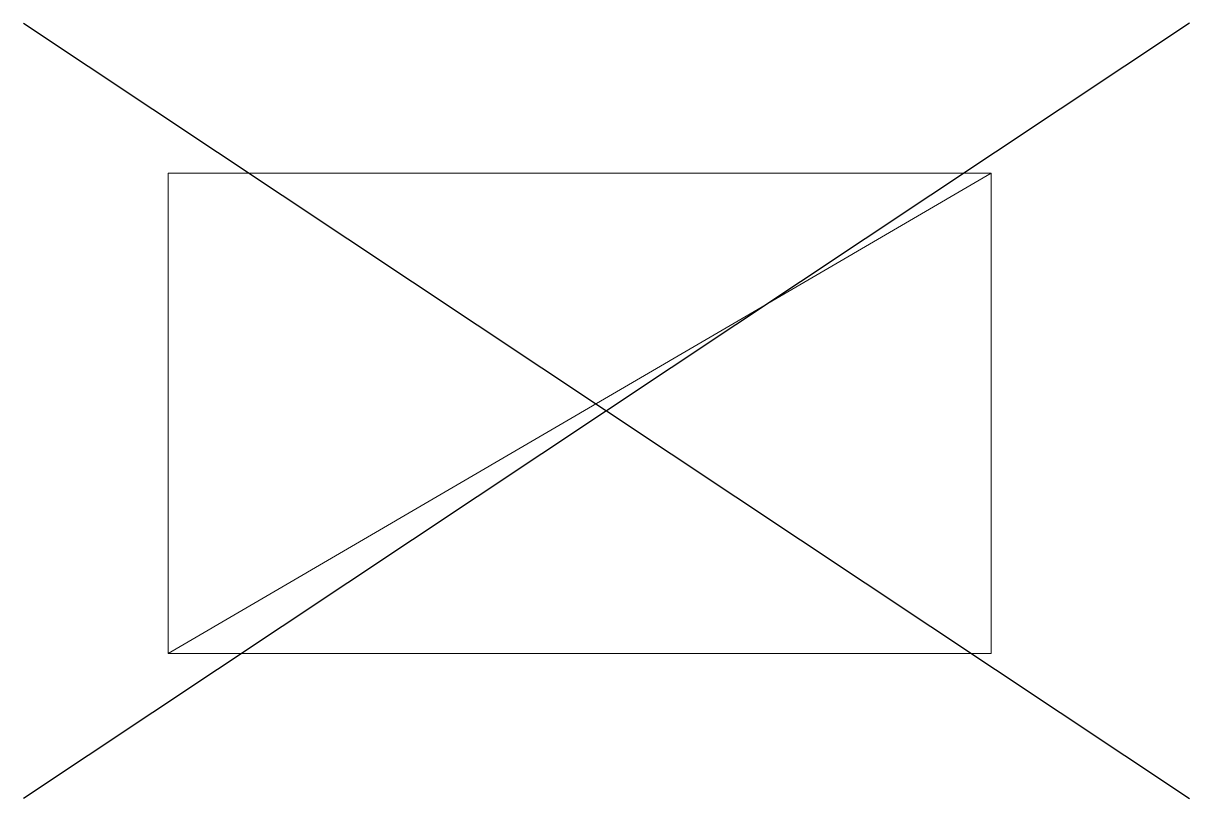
# Model space of a CAD drawing. Extents: x -0.81 to 0.89, y -0.21 to 0.92.
import ezdxf

# ---------------------------------------------------------------- set-up
doc = ezdxf.new("R2010")
doc.units = 0
doc.header["$MEASUREMENT"] = 0

msp = doc.modelspace()

# ---------------------------------------------------------------- linework, layer by layer
at = {"linetype": 'Continuous', "lineweight": 0}
msp.add_line((-0.6, 0), (0.6, 0.7), dxfattribs=at)
at = {"linetype": 'Continuous'}
for points in [[(-0.8114, 0.9187), (0.8893, -0.2116)], [(0.8893, 0.9187), (-0.8114, -0.2116)]]:
    msp.add_lwpolyline(points, dxfattribs=at)
at = {"linetype": 'Continuous', "lineweight": 0, "flags": 128}
msp.add_lwpolyline([(-0.6, 0), (0.6, 0), (0.6, 0.7), (-0.6, 0.7), (-0.6, 0)], close=True, dxfattribs=at)

doc.saveas('drawing.dxf')
